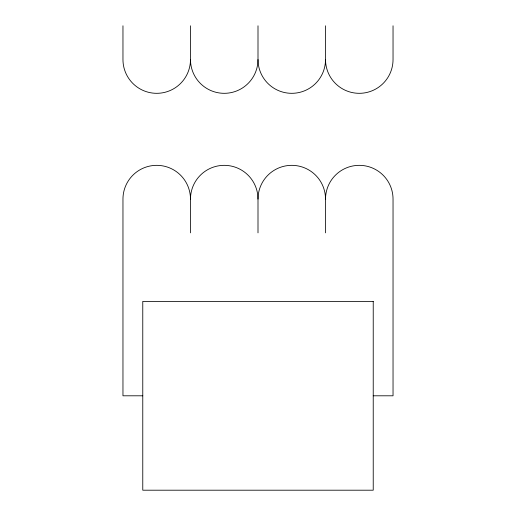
<?xml version="1.0" encoding="UTF-8"?>
<svg xmlns="http://www.w3.org/2000/svg" width="516" height="516" viewBox="0 0 516 516"><rect width="100%" height="100%" fill="white"/><g stroke="black" fill="none" stroke-linecap="round" stroke-linejoin="round"><path stroke-width="0.77" d="M142.771 395.798L122.963 395.798L122.963 199.099A33.759 33.759 0 0 1 156.722 165.339A33.759 33.759 0 0 1 190.481 199.099L190.481 232.858M373.229 395.798L393.037 395.798L393.037 199.099A33.759 33.759 0 0 0 359.278 165.339A33.759 33.759 0 0 0 325.519 199.099L325.519 232.858M393.037 25.8L393.037 59.559A33.759 33.759 0 0 1 359.278 93.319A33.759 33.759 0 0 1 325.519 59.559L325.519 25.8M258 25.8L258 59.559A33.759 33.759 0 0 0 291.759 93.319A33.759 33.759 0 0 0 325.519 59.559M325.519 199.099A33.759 33.759 0 0 0 291.759 165.339A33.759 33.759 0 0 0 258 199.099L258 232.858M190.481 25.8L190.481 59.559A33.759 33.759 0 0 0 224.241 93.319A33.759 33.759 0 0 0 258 59.559M122.963 25.8L122.963 59.559A33.759 33.759 0 0 0 156.722 93.319A33.759 33.759 0 0 0 190.481 59.559M190.481 199.099A33.759 33.759 0 0 1 224.241 165.339A33.759 33.759 0 0 1 258 199.099M373.229 301.402L142.771 301.402L142.771 490.2L373.229 490.2L373.229 301.402"/></g></svg>
